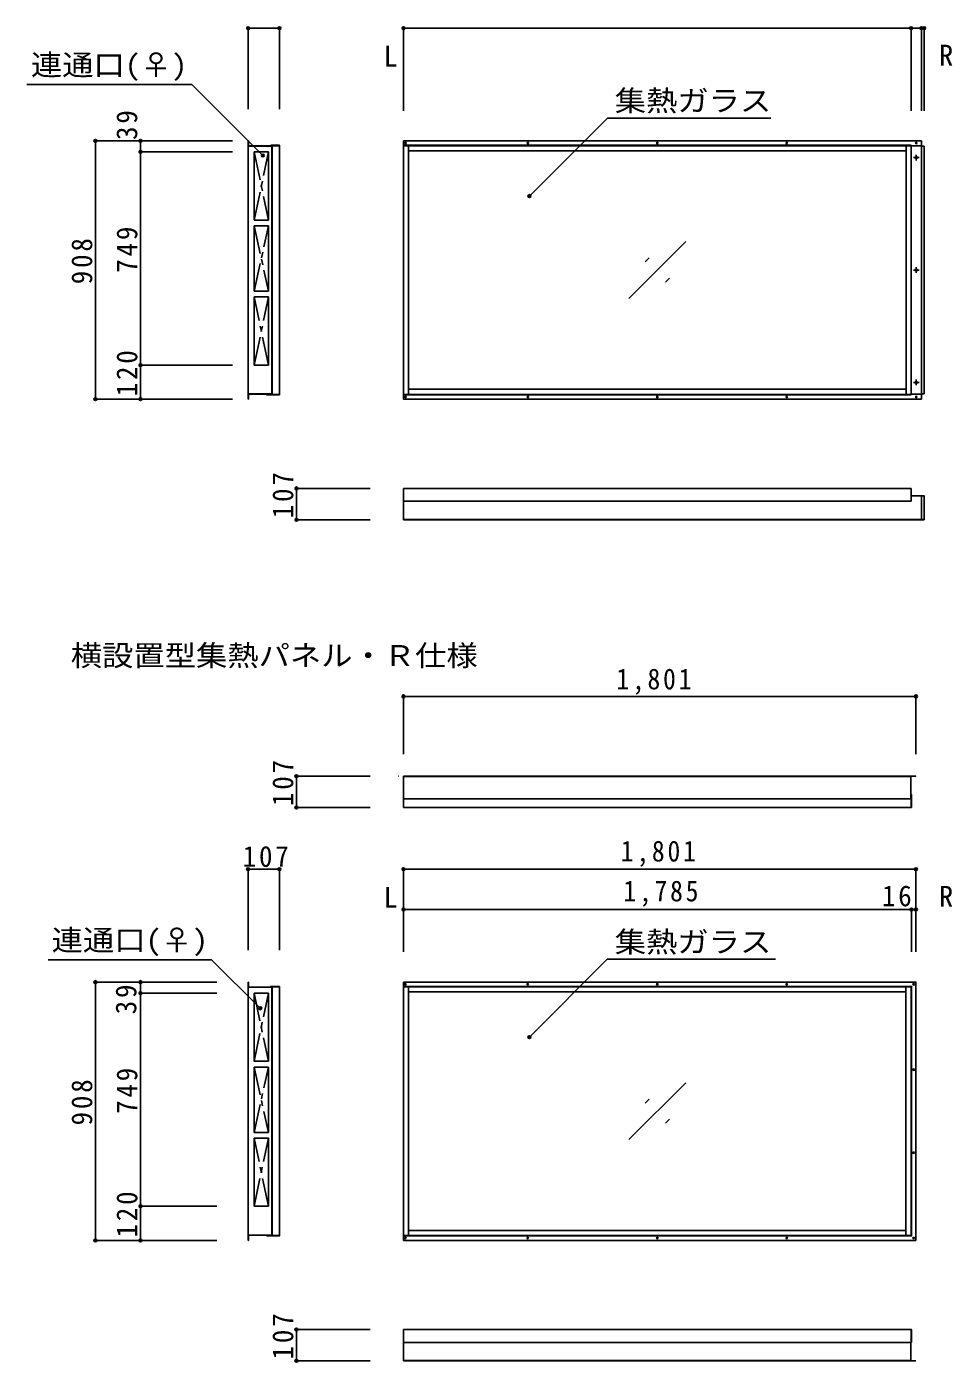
# Model space of a CAD drawing. Units: millimetres at full size, sheet at 1:20. Extents: x -3835 to 3448, y -4321 to 4350.
# Drawn here: x -3835 to -582, y -4086 to 608 of the extents above; entities that cross this region are included whole.
import ezdxf
from ezdxf.enums import TextEntityAlignment as Align

# ---------------------------------------------------------------- set-up
doc = ezdxf.new("R2010")
doc.units = ezdxf.units.MM
doc.header["$LTSCALE"] = 20
doc.header["$PDMODE"] = 32
doc.header["$PDSIZE"] = 10
doc.linetypes.add('CHAIN1', pattern=[8, 5, -1, 1, -1])
doc.layers.add('0-0', color=7, linetype='Continuous')
doc.styles.add('ＭＳ ゴシック', font='')
doc.styles.get('ＭＳ ゴシック').set_extended_font_data('MS Gothic')

msp = doc.modelspace()

# ---------------------------------------------------------------- linework, layer by layer
at = {"layer": '0-0'}
for p, q in [((-3056.83, 603.43), (-2946.83, 603.43)), ((-3056.83, 603.43), (-3056.83, 318.7)), ((-2946.83, 603.43), (-2946.83, 318.7)), ((-2510.62, 603.43), (-726.62, 603.43)), ((-2510.62, 603.43), (-2510.62, 313.32)), ((-726.62, 603.43), (-726.62, 313.32)), ((-726.62, 603.43), (-690.62, 603.43)), ((-690.62, 603.43), (-690.62, 313.32)), ((-690.62, 603.43), (-680.62, 603.43)), ((-680.62, 603.43), (-680.62, 313.32)), ((-3834.84, 405.46), (-3254.73, 405.46)), ((-3004.87, 155.61), (-3254.73, 405.46)), ((-2068.19, 13.29), (-1794.29, 287.19)), ((-1794.29, 287.19), (-1219.66, 287.19)), ((-3593.55, 207.27), (-3111.22, 207.27)), ((-3593.55, 207.27), (-3593.55, -700.73)), ((-3435.05, 168.27), (-3435.05, 207.27)), ((-3335.12, 207.27), (-3111.22, 207.27)), ((-3056.83, 207.27), (-3055.83, 207.27)), ((-3056.83, 207.27), (-3056.83, 188.77)), ((-2973.33, 188.77), (-3056.83, 188.77)), ((-3056.83, 188.77), (-3056.83, -682.23)), ((-3056.33, 207.27), (-3056.33, 188.77)), ((-3056.33, 188.77), (-3056.33, -682.23)), ((-3055.83, 207.27), (-3055.83, 189.27)), ((-2972.83, 189.27), (-3055.83, 189.27)), ((-2946.83, 190.27), (-2976.83, 190.27)), ((-2973.33, 188.77), (-2973.33, -682.23)), ((-2971.83, 190.27), (-2971.83, -683.73)), ((-726.62, 190.27), (-2510.62, 190.27)), ((-2492.62, 190.27), (-2492.62, -683.73)), ((-744.62, -683.73), (-744.62, 190.27)), ((-726.62, -685.23), (-726.62, 191.77)), ((-690.62, 189.27), (-726.62, 189.27)), ((-690.62, 189.27), (-690.62, 207.27)), ((-690.62, 189.27), (-690.62, -682.73)), ((-680.62, 188.77), (-690.62, 188.77)), ((-680.62, 188.77), (-680.62, -682.23)), ((-3435.05, 168.27), (-3111.22, 168.27)), ((-3435.05, 168.27), (-3435.05, -580.73)), ((-3035.33, 168.27), (-2985.33, 168.27)), ((-2985.33, 168.27), (-2985.33, -71.4)), ((-744.62, 172.27), (-2492.62, 172.27)), ((-3035.33, -91.4), (-2985.33, -91.4)), ((-3035.33, -91.4), (-3035.33, -321.06)), ((-2985.33, -91.4), (-2985.33, -321.06)), ((-1718.62, -346.73), (-1518.62, -146.73)), ((-1661.05, -218.45), (-1646.9, -204.3)), ((-1590.34, -289.16), (-1576.19, -275.02)), ((-3035.33, -321.06), (-2985.33, -321.06)), ((-3035.33, -341.06), (-3035.33, -580.73)), ((-3435.05, -580.73), (-3111.22, -580.73)), ((-3435.05, -700.73), (-3435.05, -580.73)), ((-3035.33, -580.73), (-2985.33, -580.73)), ((-3593.55, -700.73), (-3111.22, -700.73)), ((-3335.12, -700.73), (-3111.22, -700.73)), ((-2973.33, -682.23), (-3056.83, -682.23)), ((-3056.83, -682.23), (-3056.83, -700.73)), ((-3056.83, -700.73), (-3055.83, -700.73)), ((-3056.33, -682.23), (-3056.33, -700.73)), ((-2991.83, -683.73), (-2991.83, -685.23)), ((-2946.83, -683.73), (-2991.83, -683.73)), ((-2510.62, -683.73), (-726.62, -683.73)), ((-2492.62, -665.73), (-744.62, -665.73)), ((-726.62, -682.73), (-690.62, -682.73)), ((-690.62, -682.23), (-680.62, -682.23)), ((-690.62, -682.73), (-690.62, -700.73)), ((-2886.96, -1124.3), (-2886.96, -1014.3)), ((-2886.96, -1014.3), (-2628.04, -1014.3)), ((-2510.62, -1014.3), (-726.62, -1014.3)), ((-2510.62, -1014.3), (-2510.62, -1124.3)), ((-726.62, -1014.3), (-726.62, -1059.3)), ((-2510.62, -1059.3), (-726.62, -1059.3)), ((-726.62, -1040.3), (-690.62, -1040.3)), ((-690.62, -1040.3), (-690.62, -1123.8)), ((-2886.96, -1124.3), (-2628.04, -1124.3)), ((-2510.62, -1123.3), (-690.62, -1123.3)), ((-2510.62, -1123.8), (-680.62, -1123.8)), ((-2510.62, -1124.3), (-680.62, -1124.3)), ((-2510.74, -1745.21), (-2510.74, -1947.92)), ((-2510.74, -1745.21), (-709.74, -1745.21)), ((-2510.74, -1745.21), (-2510.74, -1947.92)), ((-709.74, -1745.21), (-709.74, -1947.92)), ((-2887.09, -2135.81), (-2887.09, -2025.81)), ((-2887.09, -2025.81), (-2628.17, -2025.81)), ((-2527.74, -2025.81), (-2527.62, -2025.81)), ((-2510.74, -2135.81), (-2510.74, -2025.81)), ((-2510.74, -2026.31), (-709.74, -2026.31)), ((-2510.74, -2026.81), (-727.74, -2026.81)), ((-727.74, -2105.81), (-727.74, -2026.31)), ((-2510.74, -2105.81), (-726.74, -2105.81)), ((-725.24, -2135.81), (-725.24, -2090.81)), ((-2887.09, -2135.81), (-2628.17, -2135.81)), ((-2510.74, -2135.81), (-725.24, -2135.81)), ((-3056.95, -2353.22), (-2946.95, -2353.22)), ((-3056.95, -2353.22), (-3056.95, -2637.95)), ((-2946.95, -2353.22), (-2946.95, -2637.95)), ((-2510.74, -2353.22), (-709.74, -2353.22)), ((-2510.74, -2353.22), (-2510.74, -2637.95)), ((-709.74, -2353.22), (-709.74, -2637.95)), ((-2510.74, -2494.87), (-725.24, -2494.87)), ((-2510.74, -2494.87), (-2510.74, -2643.33)), ((-725.24, -2494.87), (-725.24, -2643.33)), ((-725.24, -2494.87), (-709.74, -2494.87)), ((-709.74, -2494.87), (-709.74, -2643.33)), ((-3759.26, -2670.79), (-3184.85, -2670.79)), ((-3014.07, -2841.57), (-3184.85, -2670.79)), ((-2068.31, -2943.36), (-1794.41, -2669.46)), ((-1794.41, -2669.46), (-1203.69, -2669.46)), ((-3593.55, -2749.38), (-3593.55, -3657.38)), ((-3593.55, -2749.38), (-3167.16, -2749.38)), ((-3435.05, -2749.38), (-3435.05, -2788.38)), ((-3435.05, -2749.38), (-3167.16, -2749.38)), ((-3056.95, -2749.38), (-3055.95, -2749.38)), ((-3056.95, -2749.38), (-3056.95, -2767.88)), ((-2973.45, -2767.88), (-3056.95, -2767.88)), ((-3056.95, -2767.88), (-3056.95, -3638.88)), ((-3056.45, -2749.38), (-3056.45, -2767.88)), ((-3056.45, -2767.88), (-3056.45, -3638.88)), ((-3055.95, -2749.38), (-3055.95, -2767.38)), ((-2972.95, -2767.38), (-3055.95, -2767.38)), ((-2946.95, -2766.38), (-2976.95, -2766.38)), ((-2973.45, -2767.88), (-2973.45, -3638.88)), ((-2971.95, -2766.38), (-2971.95, -3640.38)), ((-2510.74, -2764.88), (-2510.74, -2749.38)), ((-726.74, -2766.38), (-2510.74, -2766.38)), ((-2492.74, -2766.38), (-2492.74, -3640.38)), ((-744.74, -3640.38), (-744.74, -2766.38)), ((-726.74, -3641.88), (-726.74, -2764.88)), ((-3435.05, -2788.38), (-3167.16, -2788.38)), ((-3435.05, -2788.38), (-3435.05, -3537.38)), ((-3035.45, -2788.38), (-2985.45, -2788.38)), ((-3035.45, -2788.38), (-2985.45, -2788.38)), ((-2985.45, -2788.38), (-2985.45, -3028.05)), ((-744.74, -2784.38), (-2492.74, -2784.38)), ((-3035.45, -3048.05), (-2985.45, -3048.05)), ((-3035.45, -3048.05), (-3035.45, -3277.71)), ((-2985.45, -3048.05), (-2985.45, -3277.71)), ((-1718.74, -3303.38), (-1518.74, -3103.38)), ((-1661.17, -3175.1), (-1647.03, -3160.95)), ((-1590.46, -3245.81), (-1576.32, -3231.66)), ((-3035.45, -3277.71), (-2985.45, -3277.71)), ((-3035.45, -3297.71), (-3035.45, -3537.38)), ((-3435.05, -3537.38), (-3167.16, -3537.38)), ((-3435.05, -3537.38), (-3435.05, -3657.38)), ((-3035.45, -3537.38), (-2985.45, -3537.38)), ((-3035.45, -3537.38), (-2985.45, -3537.38)), ((-3593.55, -3657.38), (-3167.16, -3657.38)), ((-3435.05, -3657.38), (-3167.16, -3657.38)), ((-2973.45, -3638.88), (-3056.95, -3638.88)), ((-3056.95, -3638.88), (-3056.95, -3657.38)), ((-3056.95, -3657.38), (-3055.95, -3657.38)), ((-3056.45, -3638.88), (-3056.45, -3657.38)), ((-2991.95, -3640.38), (-2991.95, -3641.88)), ((-2946.95, -3640.38), (-2991.95, -3640.38)), ((-2510.74, -3640.38), (-726.74, -3640.38)), ((-2510.74, -3657.38), (-709.74, -3657.38)), ((-2492.74, -3622.38), (-744.74, -3622.38)), ((-2887.09, -4080.95), (-2887.09, -3970.95)), ((-2887.09, -3970.95), (-2628.17, -3970.95)), ((-2510.74, -3970.95), (-2510.74, -4080.95)), ((-726.74, -3970.95), (-726.74, -4015.95)), ((-2510.74, -4015.95), (-725.24, -4015.95)), ((-727.74, -4015.95), (-727.74, -4080.45)), ((-2887.09, -4080.95), (-2628.17, -4080.95)), ((-2510.74, -4079.95), (-727.74, -4079.95)), ((-2510.74, -4080.45), (-709.74, -4080.45)), ((-2510.74, -4080.95), (-709.74, -4080.95)), ((-709.74, -4080.45), (-709.74, -4080.95))]:
    msp.add_line(p, q, dxfattribs=at)
at = {"layer": '0-0', "linetype": 'CHAIN1'}
for p, q in [((-3035.33, 168.27), (-2985.33, -71.4)), ((-3035.33, -71.4), (-2985.33, 168.27)), ((-718.62, 148.27), (-698.62, 148.27)), ((-708.62, 158.27), (-708.62, 138.27)), ((-3035.33, -91.4), (-2985.33, -321.06)), ((-3035.33, -321.06), (-2985.33, -91.4)), ((-718.62, -246.73), (-698.62, -246.73)), ((-708.62, -236.73), (-708.62, -256.73)), ((-2985.33, -580.73), (-3035.33, -341.06)), ((-3035.33, -580.73), (-2985.33, -341.06)), ((-718.62, -641.73), (-698.62, -641.73)), ((-708.62, -631.73), (-708.62, -651.73)), ((-3035.45, -2788.38), (-2985.45, -3028.05)), ((-3035.45, -3028.05), (-2985.45, -2788.38)), ((-3035.45, -3048.05), (-2985.45, -3277.71)), ((-3035.45, -3277.71), (-2985.45, -3048.05)), ((-2985.45, -3537.38), (-3035.45, -3297.71)), ((-3035.45, -3537.38), (-2985.45, -3297.71))]:
    msp.add_line(p, q, dxfattribs=at)
at = {"layer": '0-0'}
for points in [[(-2972.83, 189.27), (-2972.83, -682.73), (-3055.83, -682.73), (-3055.83, -700.73)], [(-2946.83, 191.77), (-2946.83, -685.23), (-2991.83, -685.23)], [(-2946.83, 191.77), (-2976.83, 191.77), (-2976.83, 190.27)], [(-2510.62, 191.77), (-2510.62, 207.27), (-690.62, 207.27)], [(-726.62, 191.77), (-2510.62, 191.77), (-2510.62, -685.23), (-726.62, -685.23)], [(-3035.33, 168.27), (-3035.33, -71.4), (-2985.33, -71.4)], [(-3035.33, -341.06), (-2985.33, -341.06), (-2985.33, -580.73)], [(-2510.62, -685.23), (-2510.62, -700.73), (-690.62, -700.73)], [(-690.62, -1040.8), (-680.62, -1040.8), (-680.62, -1124.3)], [(-2510.74, -2025.81), (-709.74, -2025.81), (-709.74, -2026.31)], [(-726.74, -2135.81), (-726.74, -2090.81), (-725.24, -2090.81)], [(-2972.95, -2767.38), (-2972.95, -3639.38), (-3055.95, -3639.38), (-3055.95, -3657.38)], [(-2946.95, -2764.88), (-2946.95, -3641.88), (-2991.95, -3641.88)], [(-2946.95, -2764.88), (-2976.95, -2764.88), (-2976.95, -2766.38)], [(-2510.74, -2749.38), (-709.74, -2749.38), (-709.74, -3657.38)], [(-2510.74, -2764.88), (-2510.74, -3641.88), (-2510.74, -3657.38)], [(-2510.74, -3641.88), (-725.24, -3641.88), (-725.24, -2764.88), (-2510.74, -2764.88)], [(-3035.45, -2788.38), (-3035.45, -3028.05), (-2985.45, -3028.05)], [(-3035.45, -3297.71), (-2985.45, -3297.71), (-2985.45, -3537.38)], [(-2510.74, -3970.95), (-725.24, -3970.95), (-725.24, -4015.95)]]:
    msp.add_lwpolyline(points, dxfattribs=at)
for centre, radius in [((-2503.62, 199.27), 2.5), ((-2073.62, 199.27), 2.5), ((-1618.62, 199.27), 2.5), ((-1163.62, 199.27), 2.5), ((-708.62, 199.27), 2.5), ((-708.62, 148.27), 3.5), ((-708.62, -246.73), 3.5), ((-708.62, -641.73), 3.5), ((-2503.62, -692.73), 2.5), ((-2073.62, -692.73), 2.5), ((-1618.62, -692.73), 2.5), ((-1163.62, -692.73), 2.5), ((-708.62, -692.73), 2.5), ((-2503.74, -2757.38), 2.5), ((-2073.74, -2757.38), 2.5), ((-1618.74, -2757.38), 2.5), ((-1163.74, -2757.38), 2.5), ((-717.74, -2757.38), 2.5), ((-717.74, -3057.38), 2.5), ((-717.74, -3349.38), 2.5), ((-2503.74, -3649.38), 2.5), ((-2073.74, -3649.38), 2.5), ((-1618.74, -3649.38), 2.5), ((-1163.74, -3649.38), 2.5), ((-717.74, -3649.38), 2.5)]:
    msp.add_circle(centre, radius, dxfattribs=at)
for p in [(-3056.83, 603.43), (-2946.83, 603.43), (-2510.62, 603.43), (-726.62, 603.43), (-690.62, 603.43), (-680.62, 603.43), (-3593.55, 207.27), (-3435.05, 207.27), (-3435.05, 168.27), (-3004.87, 155.61), (-2068.19, 13.29), (-3435.05, -580.73), (-3593.55, -700.73), (-3435.05, -700.73), (-2886.96, -1014.3), (-2886.96, -1124.3), (-2510.74, -1745.21), (-709.74, -1745.21), (-2887.09, -2025.81), (-2887.09, -2135.81), (-3056.95, -2353.22), (-2946.95, -2353.22), (-2510.74, -2353.22), (-709.74, -2353.22), (-2510.74, -2494.87), (-725.24, -2494.87), (-709.74, -2494.87), (-3593.55, -2749.38), (-3435.05, -2749.38), (-3435.05, -2788.38), (-3014.07, -2841.57), (-2068.31, -2943.36), (-3435.05, -3537.38), (-3593.55, -3657.38), (-3435.05, -3657.38), (-2887.09, -3970.95), (-2887.09, -4080.95)]:
    msp.add_point(p, dxfattribs=at)

# ---------------------------------------------------------------- texts
at = {"layer": '0-0', "style": 'ＭＳ ゴシック', "width": 1.1}
for s, p in [('連通口(♀)', (-3820.13, 415.35)), ('集熱ガラス', (-1768.09, 289.57)), ('横設置型集熱パネル・Ｒ仕様', (-3679.84, -1660.41)), ('連通口(♀)', (-3747.08, -2660.85)), ('集熱ガラス', (-1768.21, -2667.07))]:
    msp.add_text(s, height=73.31, dxfattribs=at).set_placement(p, align=Align.BOTTOM_LEFT)
at = {"layer": '0-0', "style": 'ＭＳ ゴシック'}
for s, p in [('L', (-2581.22, 446.49)), ('R', (-628.59, 449.76)), ('L', (-2581.34, -2510.16)), ('R', (-628.71, -2506.88))]:
    msp.add_text(s, height=73.31, dxfattribs=at).set_placement(p, align=Align.BOTTOM_LEFT)
at = {"layer": '0-0', "char_height": 73.31, "attachment_point": 7, "rotation": 90, "style": 'ＭＳ ゴシック'}
for s, insert in [('\\T1.21;\\W0.95;39', (-3445.36, 210.26)), ('\\T1.21;\\W0.95;908', (-3603.55, -296.73)), ('\\T1.21;\\W0.95;749', (-3445.05, -256.23)), ('\\T1.21;\\W0.95;120', (-3445.05, -690.73)), ('\\T1.21;\\W0.95;107', (-2896.96, -1119.3)), ('\\T1.21;\\W0.95;107', (-2897.09, -2130.81)), ('\\T1.21;\\W0.95;39', (-3448.42, -2862.82)), ('\\T1.21;\\W0.95;908', (-3603.55, -3253.38)), ('\\T1.21;\\W0.95;749', (-3445.05, -3212.88)), ('\\T1.21;\\W0.95;120', (-3445.05, -3647.38)), ('\\T1.21;\\W0.95;107', (-2897.09, -4075.95))]:
    msp.add_mtext(s, dxfattribs=dict(at, insert=insert))
at = {"layer": '0-0', "char_height": 73.31, "attachment_point": 7, "style": 'ＭＳ ゴシック'}
for s, insert in [('\\T1.22;\\W0.9;1,801', (-1762.74, -1739.63)), ('\\T1.21;\\W0.95;107', (-3075.82, -2345.62)), ('\\T1.22;\\W0.9;1,801', (-1747.23, -2344.69)), ('\\T1.22;\\W0.9;1,785', (-1737.99, -2484.87)), ('\\T1.21;\\W0.95;16', (-829.3, -2484.32))]:
    msp.add_mtext(s, dxfattribs=dict(at, insert=insert))

doc.saveas('drawing.dxf')
